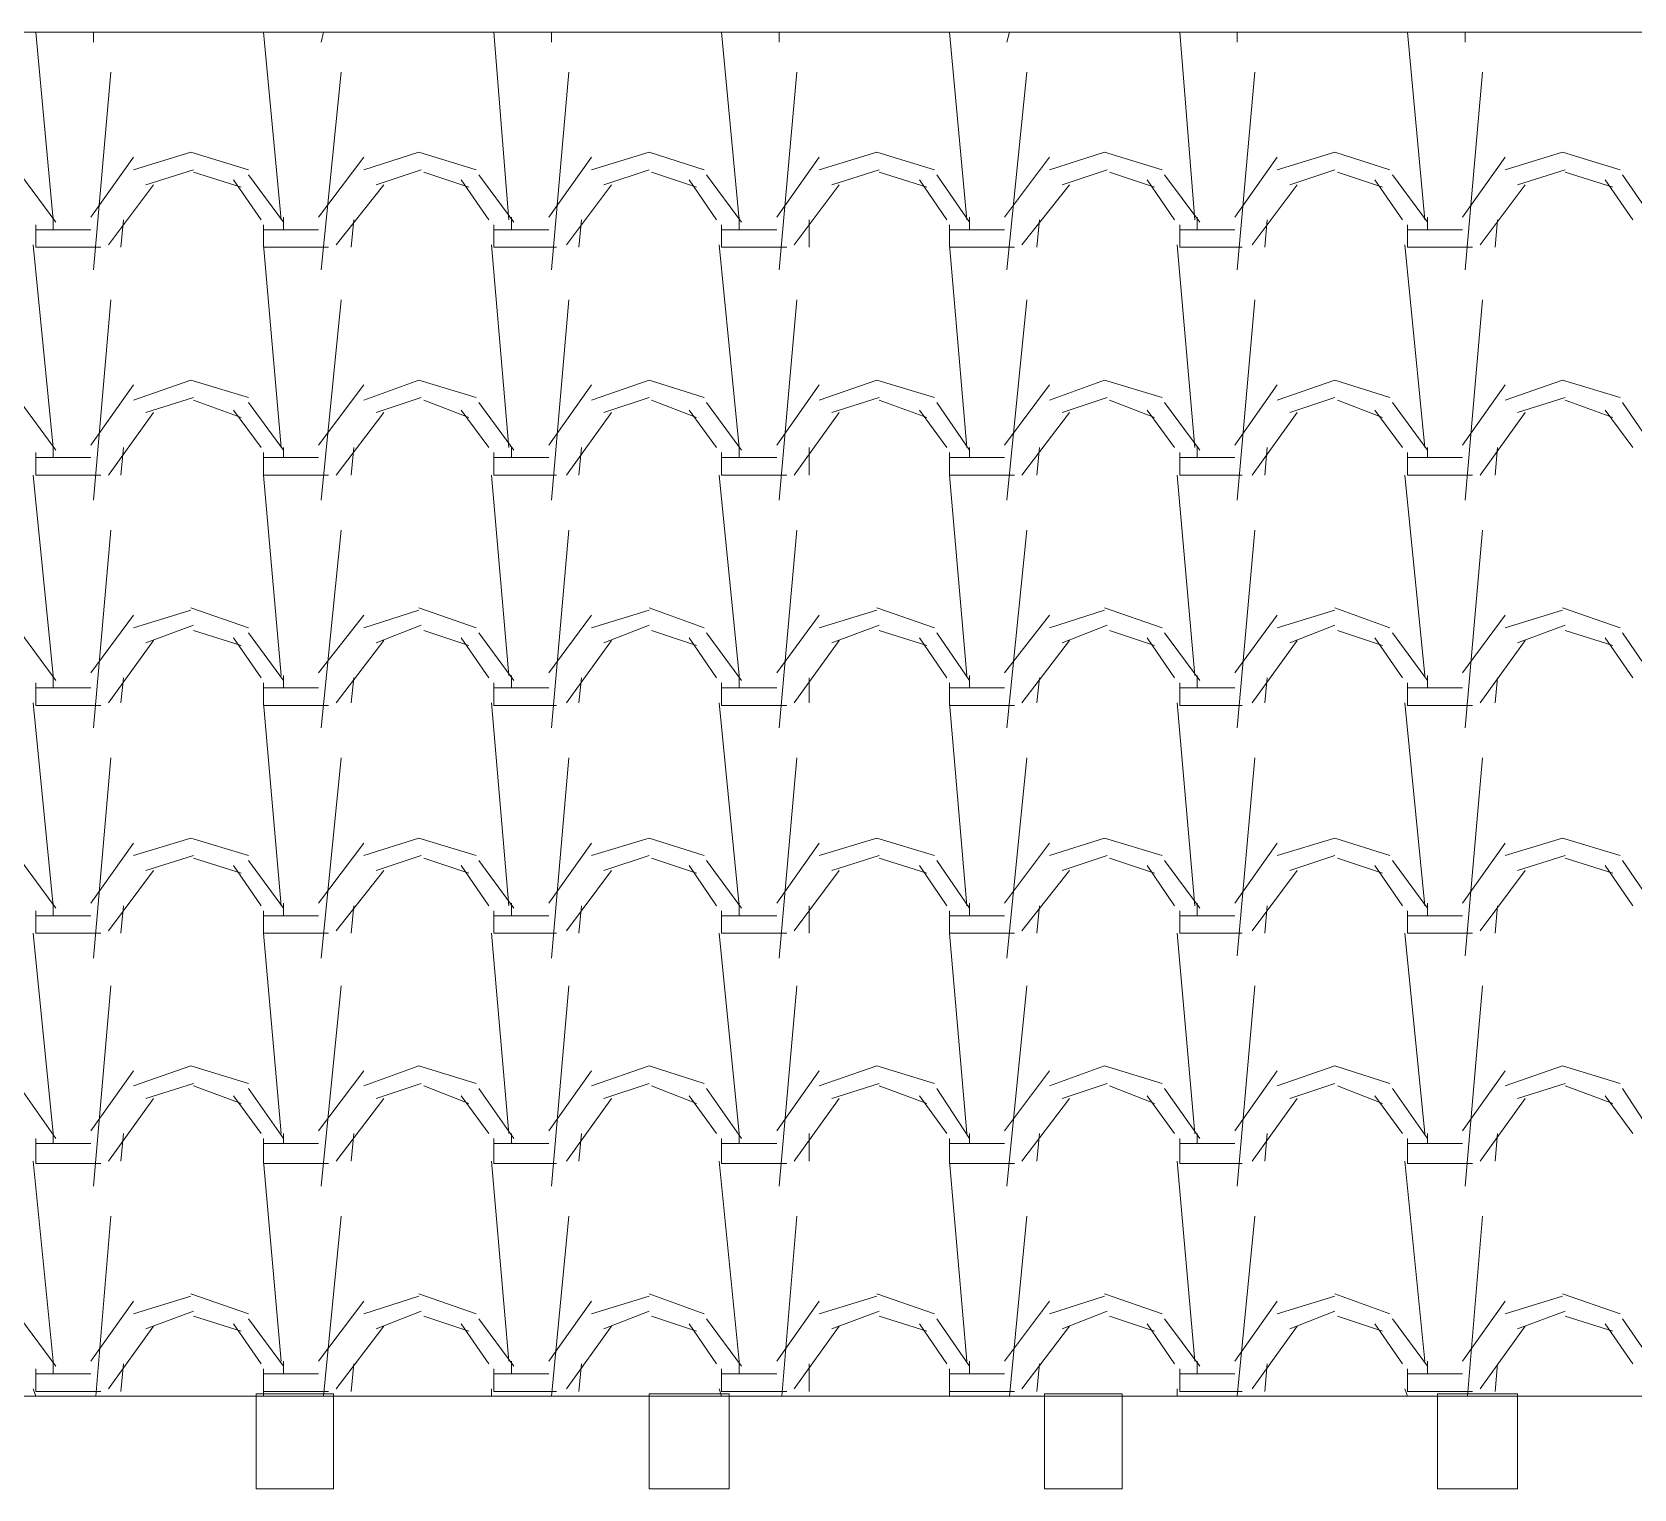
# Model space of a CAD drawing. Header units: millimetres. Extents: x -112072 to -91620, y -6955 to -1948.
# Drawn here: x -102092 to -99769, y -4061 to -1948 of the extents above; entities that cross this region are included whole.
import ezdxf

# ---------------------------------------------------------------- set-up
doc = ezdxf.new("R2010")
doc.units = ezdxf.units.MM
doc.layers.add('A-COB-___-___-EXI', color=250, linetype='Continuous', lineweight=25)

msp = doc.modelspace()

# ---------------------------------------------------------------- linework, layer by layer
at = {"layer": 'A-COB-___-___-EXI', "color": 9, "lineweight": 15}
for p, q in [((-102061.6, -2220.6), (-102087, -1948.3)), ((-102003.5, -1962.8), (-102003.5, -1948.3)), ((-101731.2, -2220.6), (-101756.6, -1948.3)), ((-101673.1, -1962.8), (-101669.5, -1948.3)), ((-101400.8, -2220.6), (-101422.6, -1948.3)), ((-101339.1, -1962.8), (-101339.1, -1948.3)), ((-101066.8, -2220.6), (-101092.2, -1948.3)), ((-101008.7, -1962.8), (-101008.7, -1948.3)), ((-100736.3, -2220.6), (-100761.8, -1948.3)), ((-100678.2, -1962.8), (-100674.6, -1948.3)), ((-100405.9, -2220.6), (-100427.7, -1948.3)), ((-100344.2, -1962.8), (-100344.2, -1948.3)), ((-100071.9, -2220.6), (-100097.3, -1948.3)), ((-100013.8, -1962.8), (-100013.8, -1948.3)), ((-102003.5, -2293.2), (-101978.1, -2006.4)), ((-101673.1, -2293.2), (-101644.1, -2006.4)), ((-101339.1, -2293.2), (-101313.7, -2006.4)), ((-101008.7, -2293.2), (-100983.2, -2006.4)), ((-100678.2, -2293.2), (-100649.2, -2006.4)), ((-100344.2, -2293.2), (-100318.8, -2006.4)), ((-100013.8, -2293.2), (-99988.4, -2006.4)), ((-101945.4, -2129.8), (-102007.1, -2217)), ((-101611.4, -2129.8), (-101676.7, -2217)), ((-101281, -2129.8), (-101342.7, -2217)), ((-100950.6, -2129.8), (-101012.3, -2217)), ((-100616.5, -2129.8), (-100681.9, -2217)), ((-100286.1, -2129.8), (-100347.8, -2217)), ((-99955.7, -2129.8), (-100017.4, -2217)), ((-102058, -2224.2), (-102108.8, -2155.2)), ((-101858.3, -2148), (-101927.3, -2169.8)), ((-101789.3, -2173.4), (-101858.3, -2151.6)), ((-101727.6, -2224.2), (-101778.4, -2155.2)), ((-101527.9, -2148), (-101593.2, -2169.8)), ((-101458.9, -2173.4), (-101524.2, -2151.6)), ((-101393.5, -2224.2), (-101444.4, -2155.2)), ((-101197.5, -2148), (-101262.8, -2169.8)), ((-101128.5, -2173.4), (-101193.8, -2151.6)), ((-101063.1, -2224.2), (-101114, -2155.2)), ((-100863.4, -2148), (-100932.4, -2169.8)), ((-100794.4, -2173.4), (-100863.4, -2151.6)), ((-100732.7, -2224.2), (-100779.9, -2155.2)), ((-100533, -2148), (-100598.4, -2169.8)), ((-100464, -2173.4), (-100529.4, -2151.6)), ((-100398.7, -2224.2), (-100449.5, -2155.2)), ((-100202.6, -2148), (-100268, -2169.8)), ((-100133.6, -2173.4), (-100199, -2151.6)), ((-100068.3, -2224.2), (-100119.1, -2155.2)), ((-99868.6, -2148), (-99937.6, -2169.8)), ((-99799.6, -2173.4), (-99868.6, -2151.6)), ((-99737.9, -2224.2), (-99785.1, -2155.2)), ((-101916.4, -2169.8), (-101981.7, -2256.9)), ((-101760.3, -2220.6), (-101800.2, -2162.5)), ((-101582.3, -2169.8), (-101651.3, -2256.9)), ((-101429.8, -2220.6), (-101469.8, -2162.5)), ((-101251.9, -2169.8), (-101317.3, -2256.9)), ((-101099.4, -2220.6), (-101139.4, -2162.5)), ((-100921.5, -2169.8), (-100986.9, -2256.9)), ((-100765.4, -2220.6), (-100805.3, -2162.5)), ((-100587.5, -2169.8), (-100656.5, -2256.9)), ((-100435, -2220.6), (-100474.9, -2162.5)), ((-100257.1, -2169.8), (-100322.4, -2256.9)), ((-100104.6, -2220.6), (-100144.5, -2162.5)), ((-99926.7, -2169.8), (-99992, -2256.9)), ((-99770.5, -2220.6), (-99810.5, -2162.5)), ((-101963.6, -2260.5), (-101959.9, -2220.6)), ((-101629.5, -2260.5), (-101625.9, -2220.6)), ((-101299.1, -2260.5), (-101295.5, -2220.6)), ((-100965.1, -2260.5), (-100965.1, -2220.6)), ((-100634.7, -2260.5), (-100631, -2220.6)), ((-100304.3, -2260.5), (-100300.6, -2220.6)), ((-99970.2, -2260.5), (-99966.6, -2220.6)), ((-102061.6, -2235.1), (-102007.1, -2235.1)), ((-101727.6, -2235.1), (-101676.7, -2235.1)), ((-101397.2, -2235.1), (-101342.7, -2235.1)), ((-101066.8, -2235.1), (-101012.3, -2235.1)), ((-100732.7, -2235.1), (-100681.9, -2235.1)), ((-100402.3, -2235.1), (-100347.8, -2235.1)), ((-100068.3, -2235.1), (-100017.4, -2235.1)), ((-101731.2, -2551), (-101756.6, -2256.9)), ((-101400.8, -2551), (-101426.2, -2256.9)), ((-100736.3, -2551), (-100761.8, -2256.9)), ((-100405.9, -2551), (-100431.3, -2256.9)), ((-100071.9, -2551), (-100100.9, -2256.9)), ((-102003.5, -2627.3), (-101978.1, -2336.8)), ((-101673.1, -2627.3), (-101644.1, -2336.8)), ((-101339.1, -2627.3), (-101313.7, -2336.8)), ((-101008.7, -2627.3), (-100983.2, -2336.8)), ((-100678.2, -2627.3), (-100649.2, -2336.8)), ((-100344.2, -2627.3), (-100318.8, -2336.8)), ((-100013.8, -2627.3), (-99988.4, -2336.8)), ((-101945.4, -2460.2), (-102007.1, -2547.4)), ((-101611.4, -2460.2), (-101676.7, -2547.4)), ((-101281, -2460.2), (-101342.7, -2547.4)), ((-100950.6, -2460.2), (-101012.3, -2547.4)), ((-100616.5, -2460.2), (-100681.9, -2547.4)), ((-100286.1, -2460.2), (-100347.8, -2547.4)), ((-99955.7, -2460.2), (-100017.4, -2547.4)), ((-102058, -2554.6), (-102108.8, -2485.7)), ((-101858.3, -2478.4), (-101927.3, -2500.2)), ((-101789.3, -2507.4), (-101858.3, -2482)), ((-101727.6, -2554.6), (-101778.4, -2485.7)), ((-101527.9, -2478.4), (-101593.2, -2500.2)), ((-101458.9, -2507.4), (-101524.2, -2482)), ((-101393.5, -2554.6), (-101444.4, -2485.7)), ((-101197.5, -2478.4), (-101262.8, -2500.2)), ((-101128.5, -2507.4), (-101193.8, -2482)), ((-101063.1, -2554.6), (-101114, -2485.7)), ((-100863.4, -2478.4), (-100932.4, -2500.2)), ((-100794.4, -2507.4), (-100863.4, -2482)), ((-100732.7, -2554.6), (-100779.9, -2485.7)), ((-100533, -2478.4), (-100598.4, -2500.2)), ((-100464, -2507.4), (-100529.4, -2482)), ((-100398.7, -2554.6), (-100449.5, -2485.7)), ((-100202.6, -2478.4), (-100268, -2500.2)), ((-100133.6, -2507.4), (-100199, -2482)), ((-100068.3, -2554.6), (-100119.1, -2485.7)), ((-99868.6, -2478.4), (-99937.6, -2500.2)), ((-99799.6, -2507.4), (-99868.6, -2482)), ((-99737.9, -2554.6), (-99785.1, -2485.7)), ((-101916.4, -2500.2), (-101981.7, -2591)), ((-101760.3, -2551), (-101800.2, -2496.5)), ((-101582.3, -2500.2), (-101651.3, -2591)), ((-101429.8, -2551), (-101469.8, -2496.5)), ((-101251.9, -2500.2), (-101317.3, -2591)), ((-101099.4, -2551), (-101139.4, -2496.5)), ((-100921.5, -2500.2), (-100986.9, -2591)), ((-100765.4, -2551), (-100805.3, -2496.5)), ((-100587.5, -2500.2), (-100656.5, -2591)), ((-100435, -2551), (-100474.9, -2496.5)), ((-100257.1, -2500.2), (-100322.4, -2591)), ((-100104.6, -2551), (-100144.5, -2496.5)), ((-99926.7, -2500.2), (-99992, -2591)), ((-99770.5, -2551), (-99810.5, -2496.5)), ((-101963.6, -2591), (-101959.9, -2551)), ((-101629.5, -2591), (-101625.9, -2551)), ((-101299.1, -2591), (-101295.5, -2551)), ((-100965.1, -2591), (-100965.1, -2551)), ((-100634.7, -2591), (-100631, -2551)), ((-100304.3, -2591), (-100300.6, -2551)), ((-99970.2, -2591), (-99966.6, -2551)), ((-102061.6, -2565.5), (-102007.1, -2565.5)), ((-101727.6, -2565.5), (-101676.7, -2565.5)), ((-101397.2, -2565.5), (-101342.7, -2565.5)), ((-101066.8, -2565.5), (-101012.3, -2565.5)), ((-100732.7, -2565.5), (-100681.9, -2565.5)), ((-100402.3, -2565.5), (-100347.8, -2565.5)), ((-100068.3, -2565.5), (-100017.4, -2565.5)), ((-101731.2, -2881.4), (-101756.6, -2591)), ((-101400.8, -2881.4), (-101426.2, -2591)), ((-100736.3, -2881.4), (-100761.8, -2591)), ((-100405.9, -2881.4), (-100431.3, -2591)), ((-100071.9, -2881.4), (-100100.9, -2591)), ((-102003.5, -2957.7), (-101978.1, -2670.8)), ((-101673.1, -2957.7), (-101644.1, -2670.8)), ((-101339.1, -2957.7), (-101313.7, -2670.8)), ((-101008.7, -2957.7), (-100983.2, -2670.8)), ((-100678.2, -2957.7), (-100649.2, -2670.8)), ((-100344.2, -2957.7), (-100318.8, -2670.8)), ((-100013.8, -2957.7), (-99988.4, -2670.8)), ((-101861.9, -2787), (-101945.4, -2812.4)), ((-101778.4, -2812.4), (-101861.9, -2783.4)), ((-101531.5, -2787), (-101611.4, -2812.4)), ((-101448, -2812.4), (-101531.5, -2783.4)), ((-101197.5, -2787), (-101281, -2812.4)), ((-101117.6, -2812.4), (-101197.5, -2783.4)), ((-100867.1, -2787), (-100950.6, -2812.4)), ((-100783.5, -2812.4), (-100867.1, -2783.4)), ((-100536.6, -2787), (-100616.5, -2812.4)), ((-100453.1, -2812.4), (-100536.6, -2783.4)), ((-100202.6, -2787), (-100286.1, -2812.4)), ((-100122.7, -2812.4), (-100202.6, -2783.4)), ((-99872.2, -2787), (-99955.7, -2812.4)), ((-99788.7, -2812.4), (-99872.2, -2783.4)), ((-101945.4, -2794.3), (-102007.1, -2877.8)), ((-101858.3, -2808.8), (-101927.3, -2834.2)), ((-101611.4, -2794.3), (-101676.7, -2877.8)), ((-101527.9, -2808.8), (-101593.2, -2834.2)), ((-101281, -2794.3), (-101342.7, -2877.8)), ((-101197.5, -2808.8), (-101262.8, -2834.2)), ((-100950.6, -2794.3), (-101012.3, -2877.8)), ((-100863.4, -2808.8), (-100932.4, -2834.2)), ((-100616.5, -2794.3), (-100681.9, -2877.8)), ((-100533, -2808.8), (-100598.4, -2834.2)), ((-100286.1, -2794.3), (-100347.8, -2877.8)), ((-100202.6, -2808.8), (-100268, -2834.2)), ((-99955.7, -2794.3), (-100017.4, -2877.8)), ((-99868.6, -2808.8), (-99937.6, -2834.2)), ((-102058, -2888.7), (-102108.8, -2819.7)), ((-101916.4, -2830.6), (-101981.7, -2921.4)), ((-101789.3, -2837.9), (-101858.3, -2816.1)), ((-101760.3, -2885.1), (-101800.2, -2827)), ((-101727.6, -2888.7), (-101778.4, -2819.7)), ((-101582.3, -2830.6), (-101651.3, -2921.4)), ((-101458.9, -2837.9), (-101524.2, -2816.1)), ((-101429.8, -2885.1), (-101469.8, -2827)), ((-101393.5, -2888.7), (-101444.4, -2819.7)), ((-101251.9, -2830.6), (-101317.3, -2921.4)), ((-101128.5, -2837.9), (-101193.8, -2816.1)), ((-101099.4, -2885.1), (-101139.4, -2827)), ((-101063.1, -2888.7), (-101114, -2819.7)), ((-100921.5, -2830.6), (-100986.9, -2921.4)), ((-100794.4, -2837.9), (-100863.4, -2816.1)), ((-100765.4, -2885.1), (-100805.3, -2827)), ((-100732.7, -2888.7), (-100779.9, -2819.7)), ((-100587.5, -2830.6), (-100656.5, -2921.4)), ((-100464, -2837.9), (-100529.4, -2816.1)), ((-100435, -2885.1), (-100474.9, -2827)), ((-100398.7, -2888.7), (-100449.5, -2819.7)), ((-100257.1, -2830.6), (-100322.4, -2921.4)), ((-100133.6, -2837.9), (-100199, -2816.1)), ((-100104.6, -2885.1), (-100144.5, -2827)), ((-100068.3, -2888.7), (-100119.1, -2819.7)), ((-99926.7, -2830.6), (-99992, -2921.4)), ((-99799.6, -2837.9), (-99868.6, -2816.1)), ((-99770.5, -2885.1), (-99810.5, -2827)), ((-99737.9, -2888.7), (-99785.1, -2819.7)), ((-102061.6, -2899.6), (-102007.1, -2899.6)), ((-101963.6, -2921.4), (-101959.9, -2885.1)), ((-101727.6, -2899.6), (-101676.7, -2899.6)), ((-101629.5, -2921.4), (-101625.9, -2885.1)), ((-101397.2, -2899.6), (-101342.7, -2899.6)), ((-101299.1, -2921.4), (-101295.5, -2885.1)), ((-101066.8, -2899.6), (-101012.3, -2899.6)), ((-100965.1, -2921.4), (-100965.1, -2885.1)), ((-100732.7, -2899.6), (-100681.9, -2899.6)), ((-100634.7, -2921.4), (-100631, -2885.1)), ((-100402.3, -2899.6), (-100347.8, -2899.6)), ((-100304.3, -2921.4), (-100300.6, -2885.1)), ((-100068.3, -2899.6), (-100017.4, -2899.6)), ((-99970.2, -2921.4), (-99966.6, -2885.1)), ((-102061.6, -3215.5), (-102090.7, -2921.4)), ((-101731.2, -3215.5), (-101756.6, -2921.4)), ((-101400.8, -3215.5), (-101426.2, -2921.4)), ((-101066.8, -3215.5), (-101095.8, -2921.4)), ((-100736.3, -3215.5), (-100761.8, -2921.4)), ((-100405.9, -3215.5), (-100431.3, -2921.4)), ((-100071.9, -3215.5), (-100100.9, -2921.4)), ((-102003.5, -3291.7), (-101978.1, -3001.2)), ((-101673.1, -3291.7), (-101644.1, -3001.2)), ((-101339.1, -3291.7), (-101313.7, -3001.2)), ((-101008.7, -3291.7), (-100983.2, -3001.2)), ((-100678.2, -3291.7), (-100649.2, -3001.2)), ((-100344.2, -3288.1), (-100318.8, -3001.2)), ((-100013.8, -3288.1), (-99988.4, -3001.2)), ((-101945.4, -3124.7), (-102007.1, -3211.8)), ((-101611.4, -3124.7), (-101676.7, -3211.8)), ((-101281, -3124.7), (-101342.7, -3211.8)), ((-100950.6, -3124.7), (-101012.3, -3211.8)), ((-100616.5, -3124.7), (-100681.9, -3211.8)), ((-100286.1, -3124.7), (-100347.8, -3211.8)), ((-99955.7, -3124.7), (-100017.4, -3211.8)), ((-102058, -3219.1), (-102108.8, -3150.1)), ((-101858.3, -3142.8), (-101927.3, -3164.6)), ((-101789.3, -3168.3), (-101858.3, -3146.5)), ((-101760.3, -3215.5), (-101800.2, -3157.4)), ((-101727.6, -3219.1), (-101778.4, -3150.1)), ((-101527.9, -3142.8), (-101593.2, -3164.6)), ((-101458.9, -3168.3), (-101524.2, -3146.5)), ((-101429.8, -3215.5), (-101469.8, -3157.4)), ((-101393.5, -3219.1), (-101444.4, -3150.1)), ((-101197.5, -3142.8), (-101262.8, -3164.6)), ((-101128.5, -3168.3), (-101193.8, -3146.5)), ((-101099.4, -3215.5), (-101139.4, -3157.4)), ((-101063.1, -3219.1), (-101114, -3150.1)), ((-100863.4, -3142.8), (-100932.4, -3164.6)), ((-100794.4, -3168.3), (-100863.4, -3146.5)), ((-100765.4, -3215.5), (-100805.3, -3157.4)), ((-100732.7, -3219.1), (-100779.9, -3150.1)), ((-100533, -3142.8), (-100598.4, -3164.6)), ((-100464, -3168.3), (-100529.4, -3146.5)), ((-100435, -3215.5), (-100474.9, -3157.4)), ((-100398.7, -3219.1), (-100449.5, -3150.1)), ((-100202.6, -3142.8), (-100268, -3164.6)), ((-100133.6, -3168.3), (-100199, -3146.5)), ((-100104.6, -3215.5), (-100144.5, -3157.4)), ((-100068.3, -3219.1), (-100119.1, -3150.1)), ((-99868.6, -3142.8), (-99937.6, -3164.6)), ((-99799.6, -3168.3), (-99868.6, -3146.5)), ((-99770.5, -3215.5), (-99810.5, -3157.4)), ((-99737.9, -3219.1), (-99785.1, -3150.1)), ((-101916.4, -3164.6), (-101981.7, -3251.8)), ((-101582.3, -3164.6), (-101651.3, -3251.8)), ((-101251.9, -3164.6), (-101317.3, -3251.8)), ((-100921.5, -3164.6), (-100986.9, -3251.8)), ((-100587.5, -3164.6), (-100656.5, -3251.8)), ((-100257.1, -3164.6), (-100322.4, -3251.8)), ((-99926.7, -3164.6), (-99992, -3251.8)), ((-102061.6, -3230), (-102007.1, -3230)), ((-101963.6, -3255.4), (-101959.9, -3215.5)), ((-101727.6, -3230), (-101676.7, -3230)), ((-101629.5, -3255.4), (-101625.9, -3215.5)), ((-101397.2, -3230), (-101342.7, -3230)), ((-101299.1, -3255.4), (-101295.5, -3215.5)), ((-101066.8, -3230), (-101012.3, -3230)), ((-100965.1, -3255.4), (-100965.1, -3215.5)), ((-100732.7, -3230), (-100681.9, -3230)), ((-100634.7, -3255.4), (-100631, -3215.5)), ((-100402.3, -3230), (-100347.8, -3230)), ((-100304.3, -3255.4), (-100300.6, -3215.5)), ((-100068.3, -3230), (-100017.4, -3230)), ((-99970.2, -3255.4), (-99966.6, -3215.5)), ((-101731.2, -3545.9), (-101756.6, -3255.4)), ((-101400.8, -3545.9), (-101426.2, -3255.4)), ((-100736.3, -3545.9), (-100761.8, -3255.4)), ((-100405.9, -3545.9), (-100431.3, -3255.4)), ((-100071.9, -3545.9), (-100100.9, -3255.4)), ((-102003.5, -3622.1), (-101978.1, -3331.7)), ((-101673.1, -3622.1), (-101644.1, -3331.7)), ((-101339.1, -3622.1), (-101313.7, -3331.7)), ((-101008.7, -3622.1), (-100983.2, -3331.7)), ((-100678.2, -3622.1), (-100649.2, -3331.7)), ((-100344.2, -3622.1), (-100318.8, -3331.7)), ((-100013.8, -3622.1), (-99988.4, -3331.7)), ((-101945.4, -3455.1), (-102007.1, -3542.2)), ((-101611.4, -3455.1), (-101676.7, -3542.2)), ((-101281, -3455.1), (-101342.7, -3542.2)), ((-100950.6, -3455.1), (-101012.3, -3542.2)), ((-100616.5, -3455.1), (-100681.9, -3542.2)), ((-100286.1, -3455.1), (-100347.8, -3542.2)), ((-99955.7, -3455.1), (-100017.4, -3542.2)), ((-102058, -3553.1), (-102108.8, -3480.5)), ((-101858.3, -3473.3), (-101927.3, -3495)), ((-101789.3, -3502.3), (-101858.3, -3476.9)), ((-101727.6, -3553.1), (-101778.4, -3480.5)), ((-101527.9, -3473.3), (-101593.2, -3495)), ((-101458.9, -3502.3), (-101524.2, -3476.9)), ((-101393.5, -3553.1), (-101444.4, -3480.5)), ((-101197.5, -3473.3), (-101262.8, -3495)), ((-101128.5, -3502.3), (-101193.8, -3476.9)), ((-101063.1, -3553.1), (-101114, -3480.5)), ((-100863.4, -3473.3), (-100932.4, -3495)), ((-100794.4, -3502.3), (-100863.4, -3476.9)), ((-100732.7, -3553.1), (-100779.9, -3480.5)), ((-100533, -3473.3), (-100598.4, -3495)), ((-100464, -3502.3), (-100529.4, -3476.9)), ((-100398.7, -3553.1), (-100449.5, -3480.5)), ((-100202.6, -3473.3), (-100268, -3495)), ((-100133.6, -3502.3), (-100199, -3476.9)), ((-100068.3, -3553.1), (-100119.1, -3480.5)), ((-99868.6, -3473.3), (-99937.6, -3495)), ((-99799.6, -3502.3), (-99868.6, -3476.9)), ((-99737.9, -3553.1), (-99785.1, -3480.5)), ((-101916.4, -3495), (-101981.7, -3585.8)), ((-101760.3, -3545.9), (-101800.2, -3491.4)), ((-101582.3, -3495), (-101651.3, -3585.8)), ((-101429.8, -3545.9), (-101469.8, -3491.4)), ((-101251.9, -3495), (-101317.3, -3585.8)), ((-101099.4, -3545.9), (-101139.4, -3491.4)), ((-100921.5, -3495), (-100986.9, -3585.8)), ((-100765.4, -3545.9), (-100805.3, -3491.4)), ((-100587.5, -3495), (-100656.5, -3585.8)), ((-100435, -3545.9), (-100474.9, -3491.4)), ((-100257.1, -3495), (-100322.4, -3585.8)), ((-100104.6, -3545.9), (-100144.5, -3491.4)), ((-99926.7, -3495), (-99992, -3585.8)), ((-99770.5, -3545.9), (-99810.5, -3491.4)), ((-101963.6, -3585.8), (-101959.9, -3545.9)), ((-101629.5, -3585.8), (-101625.9, -3545.9)), ((-101299.1, -3585.8), (-101295.5, -3545.9)), ((-100965.1, -3585.8), (-100965.1, -3545.9)), ((-100634.7, -3585.8), (-100631, -3545.9)), ((-100304.3, -3585.8), (-100300.6, -3545.9)), ((-99970.2, -3585.8), (-99966.6, -3545.9)), ((-102061.6, -3560.4), (-102007.1, -3560.4)), ((-101727.6, -3560.4), (-101676.7, -3560.4)), ((-101397.2, -3560.4), (-101342.7, -3560.4)), ((-101066.8, -3560.4), (-101012.3, -3560.4)), ((-100732.7, -3560.4), (-100681.9, -3560.4)), ((-100402.3, -3560.4), (-100347.8, -3560.4)), ((-100068.3, -3560.4), (-100017.4, -3560.4)), ((-101731.2, -3876.3), (-101756.6, -3585.8)), ((-101400.8, -3876.3), (-101426.2, -3585.8)), ((-100736.3, -3876.3), (-100761.8, -3585.8)), ((-100405.9, -3876.3), (-100431.3, -3585.8)), ((-100071.9, -3876.3), (-100100.9, -3585.8)), ((-101999.9, -3927.1), (-101978.1, -3665.7)), ((-101669.5, -3927.1), (-101644.1, -3665.7)), ((-101339.1, -3927.1), (-101313.7, -3665.7)), ((-101005, -3927.1), (-100983.2, -3665.7)), ((-100674.6, -3927.1), (-100649.2, -3665.7)), ((-100344.2, -3927.1), (-100318.8, -3665.7)), ((-100010.2, -3927.1), (-99988.4, -3665.7)), ((-101861.9, -3781.9), (-101945.4, -3807.3)), ((-101778.4, -3807.3), (-101861.9, -3778.2)), ((-101531.5, -3781.9), (-101611.4, -3807.3)), ((-101448, -3807.3), (-101531.5, -3778.2)), ((-101197.5, -3781.9), (-101281, -3807.3)), ((-101117.6, -3807.3), (-101197.5, -3778.2)), ((-100867.1, -3781.9), (-100950.6, -3807.3)), ((-100783.5, -3807.3), (-100867.1, -3778.2)), ((-100536.6, -3781.9), (-100616.5, -3807.3)), ((-100453.1, -3807.3), (-100536.6, -3778.2)), ((-100202.6, -3781.9), (-100286.1, -3807.3)), ((-100122.7, -3807.3), (-100202.6, -3778.2)), ((-99872.2, -3781.9), (-99955.7, -3807.3)), ((-99788.7, -3807.3), (-99872.2, -3778.2)), ((-101945.4, -3789.1), (-102007.1, -3876.3)), ((-101858.3, -3803.7), (-101927.3, -3829.1)), ((-101789.3, -3832.7), (-101858.3, -3810.9)), ((-101611.4, -3789.1), (-101676.7, -3876.3)), ((-101527.9, -3803.7), (-101593.2, -3829.1)), ((-101458.9, -3832.7), (-101524.2, -3810.9)), ((-101281, -3789.1), (-101342.7, -3876.3)), ((-101197.5, -3803.7), (-101262.8, -3829.1)), ((-101128.5, -3832.7), (-101193.8, -3810.9)), ((-100950.6, -3789.1), (-101012.3, -3876.3)), ((-100863.4, -3803.7), (-100932.4, -3829.1)), ((-100794.4, -3832.7), (-100863.4, -3810.9)), ((-100616.5, -3789.1), (-100681.9, -3876.3)), ((-100533, -3803.7), (-100598.4, -3829.1)), ((-100464, -3832.7), (-100529.4, -3810.9)), ((-100286.1, -3789.1), (-100347.8, -3876.3)), ((-100202.6, -3803.7), (-100268, -3829.1)), ((-100133.6, -3832.7), (-100199, -3810.9)), ((-99955.7, -3789.1), (-100017.4, -3876.3)), ((-99868.6, -3803.7), (-99937.6, -3829.1)), ((-99799.6, -3832.7), (-99868.6, -3810.9)), ((-102058, -3883.5), (-102108.8, -3814.6)), ((-101916.4, -3825.5), (-101981.7, -3916.2)), ((-101760.3, -3879.9), (-101800.2, -3821.8)), ((-101727.6, -3883.5), (-101778.4, -3814.6)), ((-101582.3, -3825.5), (-101651.3, -3916.2)), ((-101429.8, -3879.9), (-101469.8, -3821.8)), ((-101393.5, -3883.5), (-101444.4, -3814.6)), ((-101251.9, -3825.5), (-101317.3, -3916.2)), ((-101099.4, -3879.9), (-101139.4, -3821.8)), ((-101063.1, -3883.5), (-101114, -3814.6)), ((-100921.5, -3825.5), (-100986.9, -3916.2)), ((-100765.4, -3879.9), (-100805.3, -3821.8)), ((-100732.7, -3883.5), (-100779.9, -3814.6)), ((-100587.5, -3825.5), (-100656.5, -3916.2)), ((-100435, -3879.9), (-100474.9, -3821.8)), ((-100398.7, -3883.5), (-100449.5, -3814.6)), ((-100257.1, -3825.5), (-100322.4, -3916.2)), ((-100104.6, -3879.9), (-100144.5, -3821.8)), ((-100068.3, -3883.5), (-100119.1, -3814.6)), ((-99926.7, -3825.5), (-99992, -3916.2)), ((-99770.5, -3879.9), (-99810.5, -3821.8)), ((-99737.9, -3883.5), (-99785.1, -3814.6)), ((-101963.6, -3919.9), (-101959.9, -3879.9)), ((-101629.5, -3919.9), (-101625.9, -3879.9)), ((-101299.1, -3919.9), (-101295.5, -3879.9)), ((-100965.1, -3919.9), (-100965.1, -3879.9)), ((-100634.7, -3919.9), (-100631, -3879.9)), ((-100304.3, -3919.9), (-100300.6, -3879.9)), ((-99970.2, -3919.9), (-99966.6, -3879.9)), ((-102061.6, -3894.4), (-102007.1, -3894.4)), ((-101727.6, -3894.4), (-101676.7, -3894.4)), ((-101397.2, -3894.4), (-101342.7, -3894.4)), ((-101066.8, -3894.4), (-101012.3, -3894.4)), ((-100732.7, -3894.4), (-100681.9, -3894.4)), ((-100402.3, -3894.4), (-100347.8, -3894.4)), ((-100068.3, -3894.4), (-100017.4, -3894.4)), ((-102087, -3927.1), (-102090.7, -3916.2)), ((-101756.6, -3927.1), (-101756.6, -3916.2)), ((-101426.2, -3927.1), (-101426.2, -3916.2)), ((-101092.2, -3927.1), (-101095.8, -3916.2)), ((-100761.8, -3927.1), (-100761.8, -3916.2)), ((-100431.3, -3927.1), (-100431.3, -3916.2)), ((-100097.3, -3927.1), (-100100.9, -3916.2))]:
    msp.add_line(p, q, dxfattribs=at)
at = {"layer": 'A-COB-___-___-EXI', "color": 28, "lineweight": 15, "flags": 128}
msp.add_lwpolyline([(-111560, -1948.3), (-111560, -3927.1), (-92320, -3927.1), (-92320, -1948.3), (-111560, -1948.3), (-92320, -1948.3), (-92320, -3919.9)], dxfattribs=at)
at = {"layer": 'A-COB-___-___-EXI', "color": 9, "lineweight": 15, "flags": 128}
for points in [[(-101778.4, -2148), (-101861.9, -2122.6), (-101945.4, -2148)], [(-101448, -2148), (-101531.5, -2122.6), (-101611.4, -2148)], [(-101117.6, -2148), (-101197.5, -2122.6), (-101281, -2148)], [(-100783.5, -2148), (-100867.1, -2122.6), (-100950.6, -2148)], [(-100453.1, -2148), (-100536.6, -2122.6), (-100616.5, -2148)], [(-100122.7, -2148), (-100202.6, -2122.6), (-100286.1, -2148)], [(-99788.7, -2148), (-99872.2, -2122.6), (-99955.7, -2148)], [(-102087, -2235.1), (-102061.6, -2235.1), (-102061.6, -2217)], [(-101992.6, -2260.5), (-102061.6, -2260.5), (-102087, -2260.5), (-102087, -2227.9)], [(-101756.6, -2235.1), (-101727.6, -2235.1), (-101727.6, -2217)], [(-101662.2, -2260.5), (-101727.6, -2260.5), (-101756.6, -2260.5), (-101756.6, -2227.9)], [(-101422.6, -2235.1), (-101397.2, -2235.1), (-101397.2, -2217)], [(-101331.8, -2260.5), (-101397.2, -2260.5), (-101422.6, -2260.5), (-101422.6, -2227.9)], [(-101092.2, -2235.1), (-101066.8, -2235.1), (-101066.8, -2217)], [(-100997.8, -2260.5), (-101066.8, -2260.5), (-101092.2, -2260.5), (-101092.2, -2227.9)], [(-100761.8, -2235.1), (-100732.7, -2235.1), (-100732.7, -2217)], [(-100667.4, -2260.5), (-100732.7, -2260.5), (-100761.8, -2260.5), (-100761.8, -2227.9)], [(-100427.7, -2235.1), (-100402.3, -2235.1), (-100402.3, -2217)], [(-100336.9, -2260.5), (-100402.3, -2260.5), (-100427.7, -2260.5), (-100427.7, -2227.9)], [(-100097.3, -2235.1), (-100068.3, -2235.1), (-100068.3, -2217)], [(-100002.9, -2260.5), (-100068.3, -2260.5), (-100097.3, -2260.5), (-100097.3, -2227.9)], [(-102087, -2565.5), (-102061.6, -2565.5), (-102061.6, -2551), (-102090.7, -2256.9)], [(-101092.2, -2565.5), (-101066.8, -2565.5), (-101066.8, -2551), (-101095.8, -2256.9)], [(-101778.4, -2478.4), (-101861.9, -2453), (-101945.4, -2482)], [(-101448, -2478.4), (-101531.5, -2453), (-101611.4, -2482)], [(-101117.6, -2478.4), (-101197.5, -2453), (-101281, -2482)], [(-100783.5, -2478.4), (-100867.1, -2453), (-100950.6, -2482)], [(-100453.1, -2478.4), (-100536.6, -2453), (-100616.5, -2482)], [(-100122.7, -2478.4), (-100202.6, -2453), (-100286.1, -2482)], [(-99788.7, -2478.4), (-99872.2, -2453), (-99955.7, -2482)], [(-101756.6, -2565.5), (-101727.6, -2565.5), (-101727.6, -2551)], [(-101422.6, -2565.5), (-101397.2, -2565.5), (-101397.2, -2551)], [(-100761.8, -2565.5), (-100732.7, -2565.5), (-100732.7, -2551)], [(-100427.7, -2565.5), (-100402.3, -2565.5), (-100402.3, -2551)], [(-100097.3, -2565.5), (-100068.3, -2565.5), (-100068.3, -2551)], [(-101992.6, -2591), (-102061.6, -2591), (-102087, -2591), (-102087, -2558.3)], [(-101662.2, -2591), (-101727.6, -2591), (-101756.6, -2591), (-101756.6, -2558.3)], [(-101331.8, -2591), (-101397.2, -2591), (-101422.6, -2591), (-101422.6, -2558.3)], [(-100997.8, -2591), (-101066.8, -2591), (-101092.2, -2591), (-101092.2, -2558.3)], [(-100667.4, -2591), (-100732.7, -2591), (-100761.8, -2591), (-100761.8, -2558.3)], [(-100336.9, -2591), (-100402.3, -2591), (-100427.7, -2591), (-100427.7, -2558.3)], [(-100002.9, -2591), (-100068.3, -2591), (-100097.3, -2591), (-100097.3, -2558.3)], [(-102087, -2899.6), (-102061.6, -2899.6), (-102061.6, -2881.4), (-102090.7, -2591)], [(-101092.2, -2899.6), (-101066.8, -2899.6), (-101066.8, -2881.4), (-101095.8, -2591)], [(-101756.6, -2899.6), (-101727.6, -2899.6), (-101727.6, -2881.4)], [(-101422.6, -2899.6), (-101397.2, -2899.6), (-101397.2, -2881.4)], [(-100761.8, -2899.6), (-100732.7, -2899.6), (-100732.7, -2881.4)], [(-100427.7, -2899.6), (-100402.3, -2899.6), (-100402.3, -2881.4)], [(-100097.3, -2899.6), (-100068.3, -2899.6), (-100068.3, -2881.4)], [(-101992.6, -2925), (-102061.6, -2925), (-102087, -2925), (-102087, -2892.3)], [(-101662.2, -2925), (-101727.6, -2925), (-101756.6, -2925), (-101756.6, -2892.3)], [(-101331.8, -2925), (-101397.2, -2925), (-101422.6, -2925), (-101422.6, -2892.3)], [(-100997.8, -2925), (-101066.8, -2925), (-101092.2, -2925), (-101092.2, -2892.3)], [(-100667.4, -2925), (-100732.7, -2925), (-100761.8, -2925), (-100761.8, -2892.3)], [(-100336.9, -2925), (-100402.3, -2925), (-100427.7, -2925), (-100427.7, -2892.3)], [(-100002.9, -2925), (-100068.3, -2925), (-100097.3, -2925), (-100097.3, -2892.3)], [(-101778.4, -3142.8), (-101861.9, -3117.4), (-101945.4, -3142.8)], [(-101448, -3142.8), (-101531.5, -3117.4), (-101611.4, -3142.8)], [(-101117.6, -3142.8), (-101197.5, -3117.4), (-101281, -3142.8)], [(-100783.5, -3142.8), (-100867.1, -3117.4), (-100950.6, -3142.8)], [(-100453.1, -3142.8), (-100536.6, -3117.4), (-100616.5, -3142.8)], [(-100122.7, -3142.8), (-100202.6, -3117.4), (-100286.1, -3142.8)], [(-99788.7, -3142.8), (-99872.2, -3117.4), (-99955.7, -3142.8)], [(-102087, -3230), (-102061.6, -3230), (-102061.6, -3211.8)], [(-101992.6, -3255.4), (-102061.6, -3255.4), (-102087, -3255.4), (-102087, -3222.7)], [(-101756.6, -3230), (-101727.6, -3230), (-101727.6, -3211.8)], [(-101662.2, -3255.4), (-101727.6, -3255.4), (-101756.6, -3255.4), (-101756.6, -3222.7)], [(-101422.6, -3230), (-101397.2, -3230), (-101397.2, -3211.8)], [(-101331.8, -3255.4), (-101397.2, -3255.4), (-101422.6, -3255.4), (-101422.6, -3222.7)], [(-101092.2, -3230), (-101066.8, -3230), (-101066.8, -3211.8)], [(-100997.8, -3255.4), (-101066.8, -3255.4), (-101092.2, -3255.4), (-101092.2, -3222.7)], [(-100761.8, -3230), (-100732.7, -3230), (-100732.7, -3211.8)], [(-100667.4, -3255.4), (-100732.7, -3255.4), (-100761.8, -3255.4), (-100761.8, -3222.7)], [(-100427.7, -3230), (-100402.3, -3230), (-100402.3, -3211.8)], [(-100336.9, -3255.4), (-100402.3, -3255.4), (-100427.7, -3255.4), (-100427.7, -3222.7)], [(-100097.3, -3230), (-100068.3, -3230), (-100068.3, -3211.8)], [(-100002.9, -3255.4), (-100068.3, -3255.4), (-100097.3, -3255.4), (-100097.3, -3222.7)], [(-102087, -3560.4), (-102061.6, -3560.4), (-102061.6, -3545.9), (-102090.7, -3255.4)], [(-101092.2, -3560.4), (-101066.8, -3560.4), (-101066.8, -3545.9), (-101095.8, -3255.4)], [(-101778.4, -3473.3), (-101861.9, -3447.8), (-101945.4, -3476.9)], [(-101448, -3473.3), (-101531.5, -3447.8), (-101611.4, -3476.9)], [(-101117.6, -3473.3), (-101197.5, -3447.8), (-101281, -3476.9)], [(-100783.5, -3473.3), (-100867.1, -3447.8), (-100950.6, -3476.9)], [(-100453.1, -3473.3), (-100536.6, -3447.8), (-100616.5, -3476.9)], [(-100122.7, -3473.3), (-100202.6, -3447.8), (-100286.1, -3476.9)], [(-99788.7, -3473.3), (-99872.2, -3447.8), (-99955.7, -3476.9)], [(-101992.6, -3589.4), (-102061.6, -3589.4), (-102087, -3589.4), (-102087, -3553.1)], [(-101756.6, -3560.4), (-101727.6, -3560.4), (-101727.6, -3545.9)], [(-101662.2, -3589.4), (-101727.6, -3589.4), (-101756.6, -3589.4), (-101756.6, -3553.1)], [(-101422.6, -3560.4), (-101397.2, -3560.4), (-101397.2, -3545.9)], [(-101331.8, -3589.4), (-101397.2, -3589.4), (-101422.6, -3589.4), (-101422.6, -3553.1)], [(-100997.8, -3589.4), (-101066.8, -3589.4), (-101092.2, -3589.4), (-101092.2, -3553.1)], [(-100761.8, -3560.4), (-100732.7, -3560.4), (-100732.7, -3545.9)], [(-100667.4, -3589.4), (-100732.7, -3589.4), (-100761.8, -3589.4), (-100761.8, -3553.1)], [(-100427.7, -3560.4), (-100402.3, -3560.4), (-100402.3, -3545.9)], [(-100336.9, -3589.4), (-100402.3, -3589.4), (-100427.7, -3589.4), (-100427.7, -3553.1)], [(-100097.3, -3560.4), (-100068.3, -3560.4), (-100068.3, -3545.9)], [(-100002.9, -3589.4), (-100068.3, -3589.4), (-100097.3, -3589.4), (-100097.3, -3553.1)], [(-102087, -3894.4), (-102061.6, -3894.4), (-102061.6, -3876.3), (-102090.7, -3585.8)], [(-101092.2, -3894.4), (-101066.8, -3894.4), (-101066.8, -3876.3), (-101095.8, -3585.8)], [(-101756.6, -3894.4), (-101727.6, -3894.4), (-101727.6, -3876.3)], [(-101422.6, -3894.4), (-101397.2, -3894.4), (-101397.2, -3876.3)], [(-100761.8, -3894.4), (-100732.7, -3894.4), (-100732.7, -3876.3)], [(-100427.7, -3894.4), (-100402.3, -3894.4), (-100402.3, -3876.3)], [(-100097.3, -3894.4), (-100068.3, -3894.4), (-100068.3, -3876.3)], [(-101992.6, -3919.9), (-102061.6, -3919.9), (-102087, -3919.9), (-102087, -3887.2)], [(-101662.2, -3919.9), (-101727.6, -3919.9), (-101756.6, -3919.9), (-101756.6, -3887.2)], [(-101331.8, -3919.9), (-101397.2, -3919.9), (-101422.6, -3919.9), (-101422.6, -3887.2)], [(-100997.8, -3919.9), (-101066.8, -3919.9), (-101092.2, -3919.9), (-101092.2, -3887.2)], [(-100667.4, -3919.9), (-100732.7, -3919.9), (-100761.8, -3919.9), (-100761.8, -3887.2)], [(-100336.9, -3919.9), (-100402.3, -3919.9), (-100427.7, -3919.9), (-100427.7, -3887.2)], [(-100002.9, -3919.9), (-100068.3, -3919.9), (-100097.3, -3919.9), (-100097.3, -3887.2)]]:
    msp.add_lwpolyline(points, dxfattribs=at)
at = {"layer": 'A-COB-___-___-EXI', "color": 28, "lineweight": 15, "flags": 128}
for points in [[(-101655, -4061.5), (-101767.5, -4061.5), (-101767.5, -3923.5), (-101655, -3923.5)], [(-101081.3, -4061.5), (-101197.5, -4061.5), (-101197.5, -3923.5), (-101081.3, -3923.5)], [(-100511.2, -4061.5), (-100623.8, -4061.5), (-100623.8, -3923.5), (-100511.2, -3923.5)], [(-99937.6, -4061.5), (-100053.7, -4061.5), (-100053.7, -3923.5), (-99937.6, -3923.5)]]:
    msp.add_lwpolyline(points, close=True, dxfattribs=at)

doc.saveas('drawing.dxf')
